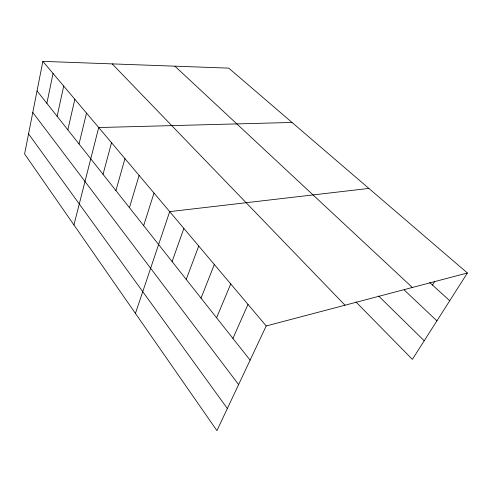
<?xml version="1.0" encoding="UTF-8"?>
<svg xmlns="http://www.w3.org/2000/svg" width="492" height="492" viewBox="0 0 492 492"><rect width="100%" height="100%" fill="white"/><g stroke="black" fill="none" stroke-linecap="round" stroke-linejoin="round"><path stroke-width="0.74" d="M42.853 61.371L24.6 153.971L216.935 430.629L266.209 325.956L467.4 272.986L228.737 68.13L42.853 61.371L266.209 325.956M46.863 103.338L53.05 73.449M57.121 116.303L63.702 86.069M67.834 129.839L74.839 99.261M79.04 143.99L86.5 113.068M73.941 224.942L98.707 127.539L292.027 122.453M103.043 174.316L111.518 142.711M115.921 190.588L124.968 158.645M129.439 207.673L139.113 175.398M143.658 225.631L154.002 193.036M135.435 313.398L169.697 211.628L368.871 188.418M172.108 261.578L183.867 228.417M186.234 279.425L198.725 246.018M201.043 298.14L214.334 264.505M216.591 317.777L230.736 283.939M232.925 338.422L248.005 304.394M432.456 285.059L434.811 281.209M467.4 272.986L412.376 359.375L355.919 301.916M429.688 282.543L449.731 300.729M174.9 66.174L412.345 287.482M404.16 289.923L436.914 320.846M378.668 296.055L424.221 340.772M112.201 63.892L345.015 305.206M37.029 90.915L250.114 360.138M32.786 112.459L238.608 384.59M28.561 133.879L227.341 408.526"/></g></svg>
